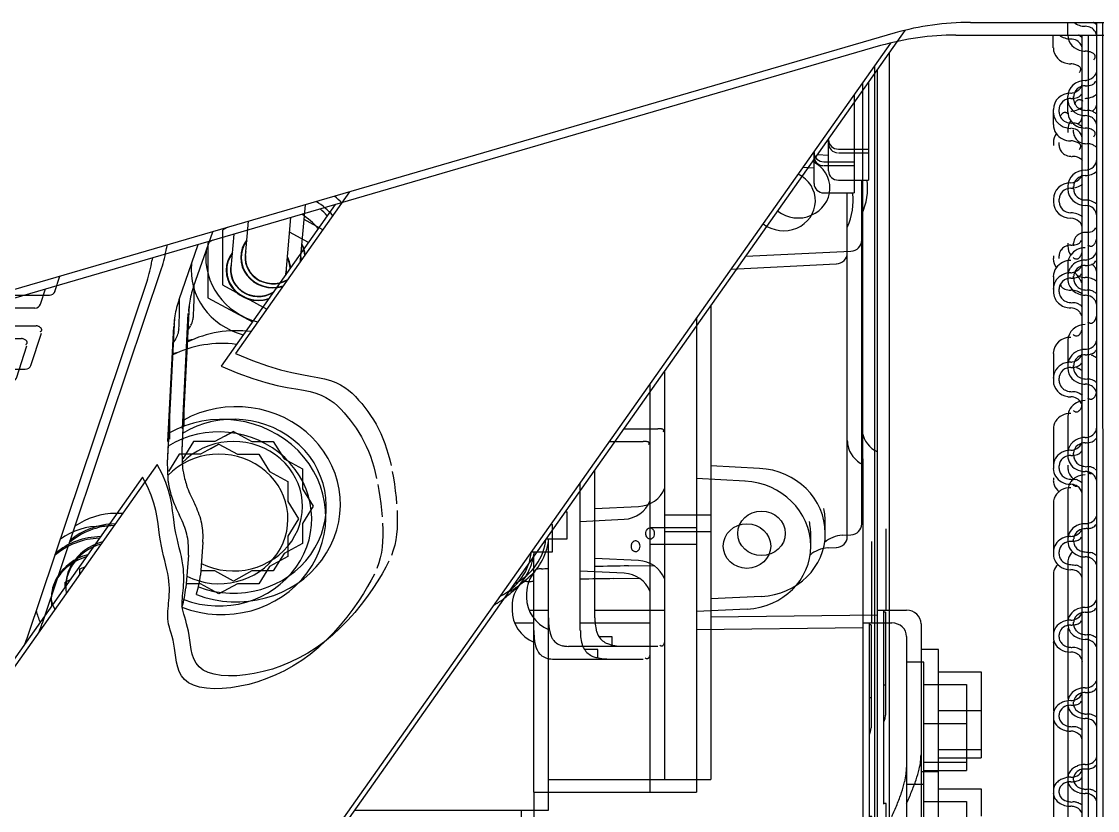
# Model space of a CAD drawing. Header units: inches. Extents: x 4821 to 127877, y 58012 to 433683.
# Drawn here: x 83114.4 to 83366.2, y 383711.1 to 383895.8 of the extents above; entities that cross this region are included whole.
import ezdxf

# ---------------------------------------------------------------- set-up
doc = ezdxf.new("R2010")
doc.units = ezdxf.units.IN
doc.header["$MEASUREMENT"] = 0
for name, color, linetype in [('A-FURN-FIXD', 10, 'Continuous'), ('A-WALL', 53, 'Continuous'), ('Cloums$0$A-COL-HAT', 8, 'Continuous'), ('EMG - ELEC - ID', 26, 'Continuous'), ('NECB-COLUM', 50, 'Continuous')]:
    doc.layers.add(name, color=color, linetype=linetype)

# ---------------------------------------------------------------- blocks, each defined once
blk = doc.blocks.new('COL BASEMT')
at = {"layer": 'Cloums$0$A-COL-HAT'}
h = blk.add_hatch(dxfattribs=at)
h.set_pattern_fill('ANSI31', color=256, scale=500)
h.set_pattern_definition([(45, (1452118.876, 42013.15), (-44.194174, 44.194174), [])])
h.paths.add_polyline_path([(1693546.85, 345625.99), (1693946.85, 345625.99), (1693950.94, 348875.93), (1693546.85, 348875.93)])
h.paths.add_polyline_path([(1688721.85, 335900.88), (1689121.55, 335900.88), (1689121.85, 337327.04), (1693949.19, 337326.96), (1693946.85, 345125.99), (1693546.85, 345125.99), (1693546.85, 337726.97), (1688721.85, 337727.04)])
h.paths.add_polyline_path([(1641271.85, 335200.88), (1640873.67, 335200.88), (1640871.85, 323973.06), (1689121.85, 323973.08), (1689121.4, 335200.88), (1688721.85, 335200.88), (1688721.85, 324373.08), (1641271.85, 324373.06)])
edge = h.paths.add_edge_path()
edge.add_line((1636446.85, 345125.99), (1636046.85, 345125.99))
edge.add_line((1636046.85, 345125.99), (1636049.02, 337698.91))
edge.add_arc((1626263.14, 338211.03), 9799.28, 305.315023, 357.004292, ccw=False)
edge.add_line((1631927.82, 330214.96), (1632171.53, 329896.4))
edge.add_arc((1626336.78, 338141.43), 10100.73, 305.285859, 355.375183)
edge.add_line((1636404.63, 337327), (1640874.01, 337327))
edge.add_line((1640874.01, 337327), (1640873.78, 335900.88))
edge.add_line((1640873.78, 335900.88), (1641271.85, 335900.88))
edge.add_line((1641271.85, 335900.88), (1641271.85, 337725.88))
edge.add_line((1641271.85, 337725.88), (1636446.85, 337725.88))
edge.add_line((1636446.85, 337725.88), (1636446.85, 345125.99))
h.paths.add_polyline_path([(1636046.85, 345625.99), (1636446.85, 345625.99), (1636446.85, 348875.93), (1636048.92, 348875.93)])
blk = doc.blocks.new('A$C0e128a0b')
at = {"layer": 'A-FURN-FIXD'}
for p, q in [((495.09, 2548.2), (495.09, 2807.53)), ((495.09, 2572.76), (650.72, 2572.76)), ((650.72, 2571.68), (495.09, 2571.68)), ((511.13, 2571.32), (511.13, 2571.32)), ((563.68, 2571.65), (563.68, 2571.65)), ((578.84, 2570.68), (578.84, 2570.68)), ((505.85, 2569.53), (505.85, 2569.53)), ((536.91, 2569.53), (536.91, 2569.53)), ((539.2, 2569.53), (539.2, 2569.53)), ((542.44, 2569.53), (542.44, 2569.53)), ((555.78, 2569.53), (555.78, 2569.53)), ((578.63, 2570.03), (578.63, 2570.03)), ((593.36, 2569.53), (593.36, 2569.53)), ((497.45, 2566.3), (495.09, 2566.3)), ((509.37, 2567.37), (508.87, 2567.37)), ((511.7, 2566.3), (508.87, 2566.3)), ((509.37, 2566.3), (509.37, 2566.3)), ((509.96, 2566.36), (509.96, 2566.36)), ((510.48, 2567.75), (510.48, 2567.75)), ((510.53, 2566.54), (510.53, 2566.54)), ((511.51, 2567.24), (511.51, 2567.24)), ((511.7, 2566.3), (511.7, 2566.3)), ((511.88, 2567.73), (511.88, 2567.73)), ((513.32, 2566.88), (513.32, 2566.88)), ((513.36, 2566.83), (513.36, 2566.83)), ((515.55, 2567.37), (515.05, 2567.37)), ((515.05, 2566.3), (515.55, 2566.3)), ((526.04, 2567.37), (525.54, 2567.37)), ((525.54, 2566.3), (526.04, 2566.3)), ((536.58, 2567.37), (536.08, 2567.37)), ((536.08, 2566.3), (536.58, 2566.3)), ((536.58, 2566.3), (536.58, 2566.3)), ((538.27, 2566.83), (538.27, 2566.83)), ((539.92, 2566.3), (542.72, 2566.3)), ((540.54, 2566.84), (540.54, 2566.84)), ((541.06, 2566.54), (541.06, 2566.54)), ((541.62, 2566.36), (541.62, 2566.36)), ((542.72, 2567.37), (542.21, 2567.37)), ((542.72, 2566.3), (542.72, 2566.3)), ((554.18, 2566.3), (559.26, 2566.3)), ((557.62, 2566.54), (557.62, 2566.54)), ((558.18, 2566.36), (558.18, 2566.36)), ((559.26, 2567.37), (558.76, 2567.37)), ((568.22, 2566.3), (575.55, 2566.3)), ((573.94, 2566.54), (573.94, 2566.54)), ((574.49, 2566.36), (574.49, 2566.36)), ((575.55, 2567.37), (575.06, 2567.37)), ((577.25, 2566.3), (577.73, 2566.3)), ((581.94, 2566.3), (591.46, 2566.3)), ((589.9, 2566.55), (589.9, 2566.55)), ((591.46, 2567.37), (590.99, 2567.37)), ((595.24, 2566.3), (606.87, 2566.3)), ((606.87, 2567.37), (606.42, 2567.37)), ((608, 2566.3), (620.56, 2566.3)), ((619.28, 2567.37), (619.28, 2567.37)), ((621.67, 2567.37), (621.23, 2567.37)), ((621.23, 2566.3), (651.14, 2566.3)), ((635.74, 2567.37), (635.33, 2567.37)), ((615.63, 2542.27), (615.63, 2550.21)), ((615.63, 2550.21), (631.58, 2550.21)), ((622.84, 2542.27), (622.84, 2550.21)), ((630.05, 2542.27), (630.05, 2550.21)), ((631.58, 2542.27), (631.58, 2550.21)), ((637.34, 2550.21), (642.46, 2550.21)), ((637.34, 2542.27), (637.34, 2550.21)), ((611.48, 2542.27), (611.48, 2539.04)), ((655.91, 2542.27), (611.48, 2542.27)), ((634.2, 2542.27), (634.2, 2539.04)), ((606.73, 2539.04), (672.23, 2539.04)), ((604.21, 2530.97), (604.21, 2536.35)), ((717.66, 2380.02), (496.59, 2536.13)), ((497.04, 2534.25), (726.49, 1746.78)), ((690.6, 2533.19), (500.76, 2533.19)), ((604.21, 2532.58), (589.07, 2532.58)), ((604.54, 2532.47), (623.68, 2532.47)), ((604.54, 2532.47), (604.54, 2532.15)), ((618.03, 2532.15), (618.03, 2532.47)), ((624.33, 2532.39), (623.68, 2532.47)), ((624.93, 2532.15), (624.33, 2532.39)), ((640.11, 2532.58), (640.1, 2532.15)), ((670.92, 2532.58), (640.11, 2532.58)), ((692.08, 2530.97), (503.9, 2530.97)), ((574.82, 2530.97), (574.82, 2530.97)), ((640.19, 2532.15), (604.21, 2532.15)), ((605.1, 2530.97), (605.48, 2500.04)), ((506.25, 2529.31), (524.37, 2529.31)), ((518.61, 2523.71), (518.61, 2529.31)), ((519.32, 2523.71), (519.32, 2529.31)), ((524.37, 2523.71), (524.37, 2529.31)), ((588.19, 2528.06), (525.35, 2528.06)), ((570.55, 2528.07), (570.55, 2528.07)), ((571.2, 2528.14), (571.2, 2528.14)), ((538.51, 2506.53), (537.55, 2526.02)), ((590.28, 2524.49), (590.21, 2526.02)), ((590.28, 2524.45), (590.28, 2524.45)), ((522.65, 2521.88), (516.77, 2521.88)), ((519.77, 2521.88), (519.67, 2519.84)), ((585.35, 2521.01), (585.35, 2521.01)), ((589.94, 2521.28), (587.98, 2521.28)), ((589.94, 2521.28), (589.94, 2521.28)), ((591.61, 2521.14), (591.61, 2521.14)), ((577.88, 2509.07), (577.42, 2500.04)), ((601.63, 2509.45), (602.09, 2500.04)), ((601.63, 2509.45), (601.63, 2509.45)), ((547.7, 2500.04), (635.64, 2500.04)), ((586.5, 2491.43), (586.5, 2500.04)), ((589.6, 2491.43), (589.6, 2500.04)), ((635.64, 2469.89), (635.64, 2500.04)), ((559.9, 2491.43), (635.64, 2491.43)), ((604.21, 2478.5), (604.21, 2491.43)), ((570.53, 2483.92), (570.53, 2490.18)), ((595.97, 2484.75), (595.91, 2489.47)), ((610.9, 2473.63), (610.9, 2490.18)), ((585.35, 2478.5), (584.95, 2486.63)), ((594.98, 2486.63), (594.58, 2478.5)), ((610.64, 2481.73), (609.15, 2481.73)), ((609.15, 2481.73), (609.15, 2479.29)), ((605.61, 2478.5), (578.2, 2478.5)), ((596.1, 2478.5), (596.1, 2478.5)), ((585.93, 2473.04), (585.93, 2473.34)), ((590.98, 2473.34), (585.93, 2473.34)), ((590.98, 2469.48), (590.98, 2473.34)), ((591.31, 2469.92), (590.98, 2469.92)), ((635.64, 2469.89), (591.44, 2469.89)), ((604.21, 2466.31), (604.21, 2469.89)), ((641.31, 2469.92), (635.64, 2469.92)), ((641.31, 2433.94), (641.31, 2469.92)), ((596.56, 2467.69), (596.56, 2467.69)), ((601.06, 2465.83), (601.83, 2465.83)), ((736.13, 2464.86), (641.31, 2464.86)), ((576.28, 2440.43), (577.36, 2440.68)), ((578.48, 2440.91), (579.63, 2441.11)), ((579.63, 2441.11), (580.82, 2441.3)), ((580.82, 2441.3), (582.03, 2441.46)), ((582.03, 2441.46), (583.25, 2441.6)), ((583.25, 2441.6), (584.48, 2441.71)), ((585.68, 2441.78), (586.87, 2441.82)), ((586.87, 2441.82), (588.01, 2441.83)), ((588.01, 2441.83), (589.1, 2441.79)), ((589.1, 2441.79), (590.13, 2441.71)), ((590.13, 2441.71), (591.12, 2441.57)), ((591.12, 2441.57), (592.1, 2441.37)), ((592.1, 2441.37), (593.07, 2441.09)), ((593.07, 2441.09), (594.07, 2440.73)), ((570.51, 2438.35), (571.39, 2438.77)), ((571.39, 2438.77), (572.3, 2439.16)), ((572.3, 2439.16), (573.24, 2439.53)), ((573.24, 2439.53), (574.22, 2439.86)), ((574.22, 2439.86), (575.23, 2440.16)), ((575.23, 2440.16), (576.28, 2440.43)), ((595.12, 2440.28), (596.23, 2439.71)), ((596.23, 2439.71), (597.44, 2439.03)), ((597.44, 2439.03), (598.76, 2438.23)), ((567.29, 2436.36), (568.05, 2436.89)), ((568.05, 2436.89), (568.84, 2437.4)), ((568.84, 2437.4), (569.66, 2437.89)), ((569.66, 2437.89), (570.51, 2438.35)), ((598.76, 2438.23), (600.16, 2437.31)), ((600.16, 2437.31), (601.62, 2436.28)), ((564.54, 2434.07), (565.19, 2434.66)), ((565.19, 2434.66), (565.86, 2435.24)), ((565.86, 2435.24), (566.56, 2435.81)), ((566.56, 2435.81), (567.29, 2436.36)), ((601.62, 2436.28), (603.11, 2435.15)), ((603.11, 2435.15), (604.6, 2433.93)), ((526.55, 2432.98), (556.52, 2411.82)), ((562.83, 2432.07), (563.36, 2432.79)), ((563.36, 2432.79), (563.93, 2433.45)), ((563.93, 2433.45), (564.54, 2434.07)), ((604.6, 2433.93), (606.07, 2432.63)), ((606.07, 2432.63), (607.48, 2431.26)), ((561.92, 2430.41), (562.35, 2431.29)), ((562.35, 2431.29), (562.83, 2432.07)), ((607.48, 2431.26), (608.81, 2429.82)), ((561.24, 2428.34), (561.54, 2429.43)), ((561.54, 2429.43), (561.92, 2430.41)), ((608.81, 2429.82), (610.04, 2428.33)), ((533.57, 2428.02), (531.69, 2424.55)), ((560.75, 2425.7), (560.99, 2427.1)), ((560.99, 2427.1), (561.24, 2428.34)), ((610.04, 2428.33), (611.16, 2426.79)), ((611.16, 2426.79), (612.16, 2425.22)), ((539.14, 2423.88), (528.93, 2424.8)), ((560.47, 2424.09), (560.75, 2425.7)), ((581.68, 2424.24), (584.9, 2426.22)), ((581.68, 2424.24), (584.9, 2426.22)), ((584.9, 2426.22), (588.12, 2424.24)), ((584.9, 2426.22), (588.12, 2424.24)), ((612.16, 2425.22), (613.06, 2423.61)), ((560.1, 2422.25), (560.47, 2424.09)), ((576.1, 2420.81), (577.96, 2424.24)), ((576.1, 2420.81), (577.96, 2424.24)), ((577.96, 2424.24), (581.68, 2424.24)), ((577.96, 2424.24), (581.68, 2424.24)), ((588.12, 2424.24), (591.84, 2424.24)), ((588.12, 2424.24), (591.84, 2424.24)), ((591.84, 2424.24), (593.7, 2420.81)), ((591.84, 2424.24), (593.7, 2420.81)), ((613.06, 2423.61), (613.86, 2421.97)), ((559.57, 2420.14), (560.1, 2422.25)), ((572.88, 2418.82), (576.1, 2420.81)), ((572.88, 2418.82), (576.1, 2420.81)), ((593.7, 2420.81), (596.92, 2418.82)), ((593.7, 2420.81), (596.92, 2418.82)), ((613.86, 2421.97), (614.54, 2420.31)), ((558.83, 2417.72), (559.57, 2420.14)), ((572.88, 2414.86), (572.88, 2418.82)), ((572.88, 2414.86), (572.88, 2418.82)), ((596.92, 2418.82), (596.92, 2414.86)), ((596.92, 2418.82), (596.92, 2414.86)), ((614.54, 2420.31), (615.12, 2418.64)), ((615.12, 2418.64), (615.6, 2416.96)), ((543.83, 2409.37), (548.3, 2417.63)), ((557.84, 2414.96), (558.83, 2417.72)), ((615.6, 2416.96), (615.96, 2415.29)), ((556.52, 2411.82), (557.84, 2414.96)), ((571.02, 2411.42), (572.88, 2414.86)), ((571.02, 2411.42), (572.88, 2414.86)), ((596.92, 2414.86), (598.78, 2411.42)), ((596.92, 2414.86), (598.78, 2411.42)), ((615.96, 2415.29), (616.22, 2413.64)), ((538.34, 2413.67), (532.01, 2414.24)), ((616.22, 2413.64), (616.37, 2412.05)), ((571.89, 2409.83), (571.02, 2411.42)), ((571.02, 2411.42), (572.88, 2407.99)), ((571.02, 2411.42), (572.88, 2407.99)), ((571.89, 2409.83), (571.02, 2411.42)), ((598.78, 2411.42), (596.92, 2407.99)), ((598.78, 2411.42), (596.92, 2407.99)), ((616.4, 2410.53), (616.31, 2409.12)), ((616.37, 2412.05), (616.4, 2410.53)), ((533.16, 2410.28), (533.65, 2409.37)), ((533.65, 2409.37), (543.83, 2409.37)), ((616.31, 2409.12), (616.1, 2407.84)), ((544.15, 2404.02), (533.95, 2407.58)), ((572.88, 2407.99), (572.88, 2404.02)), ((572.88, 2407.99), (572.88, 2404.02)), ((596.92, 2407.99), (596.92, 2405.36)), ((596.92, 2407.99), (596.92, 2405.36)), ((615.77, 2406.71), (615.3, 2405.77)), ((616.1, 2407.84), (615.77, 2406.71)), ((591.6, 2405.75), (597.69, 2405.31)), ((591.6, 2405.75), (597.69, 2405.31)), ((614.71, 2405.04), (614.01, 2404.48)), ((615.3, 2405.77), (614.71, 2405.04)), ((543.9, 2404.11), (543.9, 2404.11)), ((544.15, 2404.02), (544.15, 2404.02)), ((545.66, 2403.56), (545.66, 2403.56)), ((547.55, 2403.2), (570.38, 2402.03)), ((547.56, 2403.2), (574.47, 2401.82)), ((570.51, 2401.94), (549.15, 2403.03)), ((572.88, 2404.02), (576.1, 2402.04)), ((572.88, 2404.02), (576.1, 2402.04)), ((606.1, 2402.56), (605.52, 2402.38)), ((606.73, 2402.73), (606.1, 2402.56)), ((607.4, 2402.91), (606.73, 2402.73)), ((608.12, 2403.07), (607.4, 2402.91)), ((608.9, 2403.2), (608.12, 2403.07)), ((609.74, 2403.32), (608.9, 2403.2)), ((610.61, 2403.43), (609.74, 2403.32)), ((611.5, 2403.57), (610.61, 2403.43)), ((612.38, 2403.77), (611.5, 2403.57)), ((613.22, 2404.07), (612.38, 2403.77)), ((614.01, 2404.48), (613.22, 2404.07)), ((566.25, 2402.24), (570.08, 2402.24)), ((568.96, 2402.1), (574.47, 2401.82)), ((588.95, 2400.56), (587.93, 2400.4)), ((589.92, 2400.74), (588.95, 2400.56)), ((590.86, 2400.95), (589.92, 2400.74)), ((591.76, 2401.16), (590.86, 2400.95)), ((592.63, 2401.37), (591.76, 2401.16)), ((593.46, 2401.57), (592.63, 2401.37)), ((594.26, 2401.76), (593.46, 2401.57)), ((595.03, 2401.91), (594.26, 2401.76)), ((595.75, 2402.04), (595.03, 2401.91)), ((596.45, 2402.12), (595.75, 2402.04)), ((597.12, 2402.18), (596.45, 2402.12)), ((597.75, 2402.22), (597.12, 2402.18)), ((598.36, 2402.22), (597.75, 2402.22)), ((598.95, 2402.21), (598.36, 2402.22)), ((599.5, 2402.18), (598.95, 2402.21)), ((600.04, 2402.14), (599.5, 2402.18)), ((600.55, 2402.09), (600.04, 2402.14)), ((601.05, 2402.04), (600.55, 2402.09)), ((601.53, 2401.98), (601.05, 2402.04)), ((602.01, 2401.94), (601.53, 2401.98)), ((602.48, 2401.91), (602.01, 2401.94)), ((602.96, 2401.91), (602.48, 2401.91)), ((603.44, 2401.93), (602.96, 2401.91)), ((603.93, 2401.99), (603.44, 2401.93)), ((604.44, 2402.09), (603.93, 2401.99)), ((604.96, 2402.23), (604.44, 2402.09)), ((605.52, 2402.38), (604.96, 2402.23)), ((536.43, 2399.07), (536.98, 2398.99)), ((580.51, 2398.86), (578.9, 2398.17)), ((581.98, 2399.36), (580.51, 2398.86)), ((583.34, 2399.72), (581.98, 2399.36)), ((584.6, 2399.96), (583.34, 2399.72)), ((585.78, 2400.13), (584.6, 2399.96)), ((586.88, 2400.27), (585.78, 2400.13)), ((587.93, 2400.4), (586.88, 2400.27)), ((606.63, 2375.95), (540.77, 2398.08)), ((540.77, 2398.08), (540.77, 2398.08)), ((578.9, 2398.17), (577.15, 2397.25)), ((577.15, 2397.25), (682.27, 2323.01)), ((597.5, 2382.88), (596.6, 2382.88)), ((597.69, 2382.88), (597.69, 2382.88)), ((588.62, 2382), (588.62, 2382)), ((545.02, 2378.3), (542.21, 2379.22)), ((599.69, 2380.31), (599.69, 2380.31)), ((545.74, 2367.13), (545.74, 2377.27)), ((551.4, 2347.69), (551.4, 2374.78)), ((552.46, 2375.67), (552.46, 2375.67)), ((558.75, 2373.82), (552.75, 2375.78)), ((608.22, 2375.34), (608.21, 2375.27)), ((559.46, 2320.02), (559.46, 2372.79))]:
    blk.add_line(p, q, dxfattribs=at)
for centre, major_axis, start_param, end_param in [((496.93, 2569.89), (0, -2.24), 4.177062, 4.208446), ((497.92, 2569.29), (0, -3.45), 4.075811, 4.182904), ((499.07, 2568.38), (0, -4.98), 3.987353, 4.074923), ((497.83, 2569.54), (0, 2.15), 1.024818, 1.57527), ((497.84, 2569.48), (0, -2.2), 3.638776, 4.146209), ((497.86, 2569.5), (0, -2.19), 3.28916, 3.650596), ((497.8, 2569.83), (0, 1.85), 0.002057, 0.14056), ((503.3, 2569.44), (0, -3.07), 4.31752, 4.542528), ((502.52, 2569.79), (0, 2.16), 1.009035, 1.174361), ((501.95, 2570.16), (0, -1.45), 3.984661, 4.14755), ((501.62, 2570.48), (0, 0.98), 0.619792, 0.842278), ((501.46, 2570.71), (0, 0.695), 0.380679, 0.61568), ((501.42, 2570.82), (0, 0.574), -0.114104, 0.379914), ((501.4, 2570.62), (0, 0.777), -0.27816, -0.110446), ((501.31, 2570.28), (0, 1.13), -0.481209, -0.278556), ((501.16, 2569.96), (0, 1.48), -0.661311, -0.475528), ((503.85, 2569.57), (0, 2.11), -0.585838, 0.003604), ((503.71, 2569.45), (0, -2.29), 1.739373, 2.529457), ((505.48, 2570.31), (0, 1.34), -0.813588, -0.441368), ((505.36, 2570.21), (0, -1.5), 1.963296, 2.3174), ((504.65, 2569.89), (0, 2.33), -1.411509, -1.176257), ((506.31, 2569.68), (0, -3.01), 2.201097, 2.297304), ((506.01, 2569.47), (0, 3.39), -1.316664, -0.945402), ((506.23, 2569.51), (0, 3.16), -1.567069, -1.312167), ((510.01, 2569.5), (0, 2.18), -0.475484, -0.002765), ((510.11, 2569.72), (0, 1.94), -0.601316, -0.479758), ((509.97, 2569.54), (0, 2.17), -0.956504, -0.609353), ((512.86, 2570.11), (0, 1.52), 1.259511, 1.540401), ((513.49, 2569.89), (0, 2.23), 1.029614, 1.258665), ((514.48, 2569.27), (0, -3.45), 4.069836, 4.177167), ((515.64, 2568.34), (0, 5), 0.839989, 0.927349), ((514.4, 2569.53), (0, 2.14), 1.016722, 1.574276), ((514.41, 2569.48), (0, 2.19), 0.535008, 0.998644), ((514.47, 2569.43), (0, 2.26), 0.170031, 0.546532), ((514.41, 2569.76), (0, -1.92), 3.144522, 3.305572), ((517.57, 2569.43), (0, 3.05), 1.169715, 1.430387), ((516.8, 2569.78), (0, -2.16), 4.143013, 4.309418), ((516.24, 2570.15), (0, 1.45), 0.834948, 0.998356), ((515.92, 2570.47), (0, 0.985), 0.61157, 0.83415), ((515.76, 2570.7), (0, -0.701), 3.514582, 3.749075), ((515.72, 2570.81), (0, 0.581), -0.119589, 0.372106), ((515.7, 2570.61), (0, 0.787), -0.282108, -0.115566), ((515.61, 2570.27), (0, 1.14), -0.48476, -0.282504), ((515.46, 2569.96), (0, 1.48), -0.665694, -0.479191), ((519.04, 2570.11), (0, 1.51), 1.258875, 1.540182), ((519.67, 2569.89), (0, -2.22), 4.17035, 4.399621), ((520.67, 2569.27), (0, -3.45), 4.068963, 4.176327), ((521.83, 2568.34), (0, 5.01), 0.839147, 0.926475), ((520.49, 2569.53), (0, -2.15), 1.570796, 3.141593), ((520.49, 2569.53), (0, 3.23), -1.570796, -0.841069), ((531.09, 2569.53), (0, 3.23), 0.841069, 1.570796), ((531.09, 2569.53), (0, 2.15), 0, 1.570796), ((532.69, 2570.31), (0, 1.34), -0.812574, -0.440091), ((532.57, 2570.21), (0, -1.5), 1.963976, 2.318407), ((531.86, 2569.89), (0, 2.33), -1.411091, -1.175573), ((534.88, 2569.32), (0, -2.36), 2.995182, 3.136859), ((534.8, 2568.67), (0, 3.02), -0.405522, -0.142494), ((535.12, 2569.47), (0, -2.15), 2.567181, 2.734291), ((535.48, 2570.06), (0, -1.45), 2.400387, 2.564125), ((535.77, 2570.4), (0, -0.985), 2.176961, 2.399583), ((535.99, 2570.56), (0, 0.703), -1.202843, -0.968703), ((535.58, 2570.73), (0, 1.14), 4.225297, 4.427313), ((536.09, 2570.61), (0, -0.583), 1.447652, 1.937789), ((535.9, 2570.63), (0, 0.791), 4.427708, 4.593499), ((537.19, 2569.57), (0, 2.11), -0.585748, 0.003616), ((537.05, 2569.45), (0, -2.29), 1.739428, 2.529552), ((538.83, 2570.31), (0, -1.34), 2.328076, 2.700314), ((538.71, 2570.21), (0, -1.5), 1.963344, 2.317471), ((541.61, 2569.49), (0, -2.17), 3.776527, 4.104696), ((537.99, 2569.89), (0, 2.33), -1.41148, -1.176209), ((541.71, 2569.36), (0, -2.33), 3.724903, 3.781168), ((541.71, 2569.36), (0, 2.33), 0.244577, 0.583738), ((541.63, 2569.7), (0, 1.98), 0.02575, 0.243798), ((541.62, 2569.89), (0, 1.79), 0.000135, 0.021818), ((545.62, 2569.47), (0, -3.4), 4.261594, 4.588386), ((545.44, 2569.58), (0, -3.18), 3.989282, 4.265955), ((546.2, 2570.11), (0, -1.52), 4.401057, 4.681978), ((546.83, 2569.89), (0, -2.23), 4.171144, 4.400211), ((547.83, 2569.27), (0, -3.45), 4.069771, 4.177105), ((548.99, 2568.34), (0, 5), 0.839926, 0.927284), ((547.74, 2569.53), (0, -2.14), 4.112352, 4.715194), ((547.68, 2569.55), (0, -2.08), 3.83169, 4.100681), ((547.84, 2569.36), (0, 2.33), 0.582982, 0.695052), ((547.84, 2569.37), (0, 2.32), 0.245137, 0.584536), ((547.76, 2569.71), (0, 1.97), 0.025831, 0.244326), ((547.74, 2569.89), (0, 1.79), 0.000136, 0.021873), ((549.2, 2569.39), (0, 2.29), -0.14945, -0.004849), ((549.12, 2568.73), (0, 2.96), -0.412209, -0.145635), ((549.43, 2569.5), (0, -2.12), 2.559611, 2.727771), ((549.78, 2570.07), (0, -1.44), 2.392352, 2.55657), ((550.07, 2570.41), (0, -0.978), 2.168884, 2.391541), ((549.88, 2570.73), (0, 1.13), 4.221815, 4.423507), ((550.28, 2570.57), (0, 0.701), -1.210337, -0.976753), ((550.38, 2570.61), (0, 0.583), 4.584007, 5.071775), ((550.19, 2570.63), (0, -0.792), 1.282308, 1.447001), ((553.8, 2569.61), (0, -2.07), 2.521399, 3.144367), ((553.63, 2569.46), (0, 2.3), -1.429446, -0.645295), ((555.41, 2570.33), (0, -1.33), 2.25197, 2.695229), ((555.21, 2570.18), (0, -1.59), 1.936463, 2.241038), ((554.62, 2569.92), (0, 2.26), -1.317092, -1.196889), ((553.98, 2569.75), (0, -2.97), 1.695484, 1.822513), ((559.9, 2569.46), (0, 3.46), 1.157973, 1.21077), ((559.69, 2569.57), (0, 3.21), 0.854221, 1.162214), ((562.73, 2570.11), (0, 1.53), 1.263749, 1.541847), ((563.36, 2569.89), (0, -2.24), 4.176936, 4.404501), ((564.35, 2569.29), (0, -3.45), 4.075681, 4.18278), ((565.5, 2568.38), (0, -4.98), 3.987227, 4.074793), ((564.26, 2569.54), (0, -2.15), 4.166236, 4.716842), ((564.28, 2569.48), (0, 2.2), 0.497012, 1.004449), ((564.29, 2569.5), (0, -2.19), 3.28909, 3.650427), ((563.31, 2568.91), (0, 2.77), -0.411146, -0.145126), ((564.23, 2569.83), (0, -1.85), 3.143648, 3.282094), ((563.74, 2570), (0, 1.58), -0.784989, -0.419411), ((564.02, 2570.31), (0, 1.16), -0.972741, -0.789328), ((564.27, 2570.49), (0, -0.832), 1.960148, 2.168201), ((564.06, 2570.71), (0, 1.06), 4.193797, 4.387417), ((564.45, 2570.57), (0, -0.621), 1.692797, 1.960419), ((564.35, 2570.61), (0, -0.731), 1.246085, 1.439769), ((564.51, 2570.58), (0, 0.555), 4.580047, 4.827898), ((570.19, 2569.68), (0, 2), -0.900762, 0.003658), ((569.95, 2569.46), (0, 2.34), -1.411007, -0.894388), ((571.73, 2570.31), (0, 1.36), -0.857137, -0.463306), ((571.59, 2570.21), (0, 1.54), -1.1892, -0.866518), ((570.87, 2569.9), (0, 2.36), -1.418533, -1.187842), ((578.99, 2570.11), (0, 1.54), 1.270332, 1.568731), ((579.63, 2569.9), (0, 2.26), 1.045017, 1.270025), ((580.61, 2569.31), (0, 3.45), 0.943999, 1.050668), ((581.75, 2568.43), (0, 4.95), 0.855248, 0.943121), ((580.53, 2569.54), (0, -2.2), 4.229753, 4.717019), ((580.43, 2569.56), (0, -2.09), 3.789082, 4.21599), ((577.83, 2570.73), (0, 1.09), 4.186531, 4.349235), ((578.05, 2570.64), (0, -0.844), 1.207638, 1.369598), ((578.21, 2570.61), (0, -0.676), 1.36851, 1.567996), ((578.23, 2570.6), (0, 0.65), 4.712106, 4.831801), ((580.53, 2569.45), (0, -2.24), 3.399274, 3.799289), ((580.43, 2569.83), (0, -1.85), 3.147172, 3.395205), ((586.3, 2569.93), (0, 1.75), -0.376708, -0.007107), ((586.22, 2569.69), (0, 2), -1.129475, -0.369234), ((585.92, 2569.53), (0, 2.36), -1.570474, -1.12555), ((587.64, 2570.32), (0, -1.4), 2.027268, 2.630678), ((587.14, 2570.05), (0, 1.99), -1.325075, -1.111047), ((586.38, 2569.83), (0, 2.83), -1.423377, -1.320817), ((577.97, 2572.31), (0, -16.65), 1.40308, 1.46348), ((595.55, 2569.94), (0, 2.28), 1.074115, 1.310606), ((596.55, 2569.39), (0, 3.47), 0.976056, 1.08103), ((597.63, 2568.6), (0, -4.87), 4.028298, 4.116801), ((596.52, 2569.54), (0, 2.36), 1.220824, 1.575964), ((596.23, 2569.63), (0, -2.04), 3.832481, 4.354958), ((596.29, 2569.59), (0, -2.11), 3.480362, 3.844743), ((596.15, 2570.01), (0, -1.67), 3.181045, 3.478921), ((596.14, 2570.2), (0, 1.48), 0.000248, 0.033252), ((601.83, 2569.93), (0, -1.75), 2.764885, 3.134485), ((601.76, 2569.69), (0, 2), -1.129475, -0.369234), ((601.46, 2569.53), (0, -2.36), 1.571119, 2.016043), ((603.17, 2570.32), (0, 1.4), -1.114325, -0.510915), ((602.68, 2570.05), (0, 1.99), -1.325075, -1.111047), ((601.92, 2569.83), (0, -2.83), 1.718216, 1.820776), ((610.14, 2570.13), (0, -1.49), 4.443444, 5.037144), ((610.86, 2569.94), (0, -2.28), 4.215708, 4.452199), ((611.86, 2569.39), (0, 3.47), 0.976056, 1.08103), ((612.94, 2568.6), (0, 4.87), 0.886705, 0.975209), ((611.83, 2569.54), (0, 2.36), 1.220824, 1.575964), ((611.55, 2569.63), (0, 2.04), 0.690889, 1.213365), ((611.61, 2569.59), (0, -2.11), 3.480362, 3.844743), ((611.47, 2570.02), (0, 1.67), 0.039453, 0.337328), ((611.45, 2570.2), (0, 1.48), 0.000248, 0.033252), ((616.85, 2570.11), (0, -1.57), 2.794708, 3.135237), ((616.73, 2569.74), (0, -1.96), 2.031518, 2.79448), ((616.33, 2569.54), (0, 2.43), 4.708225, 5.172659), ((618.05, 2570.33), (0, -1.42), 2.031519, 2.599051), ((617.57, 2570.07), (0, -2), 1.802365, 2.032494), ((616.74, 2569.84), (0, 2.91), -1.43245, -1.333272), ((624.89, 2570.13), (0, -1.52), 4.498801, 5.053754), ((625.52, 2569.99), (0, 2.2), 1.120088, 1.36237), ((626.44, 2569.54), (0, -3.29), 4.158291, 4.268248), ((627.59, 2568.77), (0, -4.73), 4.050028, 4.155868), ((626.27, 2569.63), (0, 2.09), 0.417887, 1.254332), ((626.09, 2570.05), (0, 1.63), 0.144878, 0.413862), ((626.05, 2570.28), (0, -1.4), 3.14375, 3.280501), ((631.18, 2570.3), (0, -1.38), 2.826612, 3.136402), ((631.01, 2569.82), (0, 1.89), -1.07512, -0.327586), ((630.63, 2569.6), (0, -2.36), 1.721329, 2.067486), ((632.21, 2570.34), (0, 1.46), -1.13289, -0.581784), ((631.7, 2570.08), (0, 2.06), -1.353384, -1.131359), ((630.83, 2569.86), (0, 3.02), -1.44276, -1.347636), ((638.92, 2570.12), (0, -1.59), 4.533749, 5.041044), ((639.53, 2570.02), (0, -2.24), 4.2844, 4.536741), ((640.48, 2569.58), (0, -3.34), 4.184619, 4.29211), ((641.59, 2568.88), (0, -4.72), 4.076895, 4.182307), ((640.19, 2569.68), (0, 2.08), 0.53163, 1.305525), ((639.97, 2570.07), (0, -1.62), 3.403288, 3.670493), ((639.88, 2570.38), (0, -1.3), 3.146886, 3.398908), ((492.78, 2569.51), (0, -3.23), 0.868886, 1.574992), ((497.43, 2569.49), (0, -3.19), 0.005875, 1.410203), ((497.35, 2569.53), (0, 3.28), 4.5443, 4.711641), ((502.83, 2569.51), (0, 2.56), 1.393824, 1.563828), ((504.03, 2569.52), (0, 1.95), -1.567937, -1.408937), ((508.88, 2569.52), (0, -3.22), 4.71058, 6.28112), ((503.37, 2569.64), (0, 3.71), -1.503492, -1.403718), ((501.89, 2569.54), (0, 5.3), 4.710747, 4.779294), ((508.69, 2569.53), (0, -1.95), -1.567937, -1.408937), ((509, 2569.6), (0, 2.29), 1.739373, 2.529457), ((510.11, 2568.45), (0, -0.695), 4.52347, 4.710619), ((510.04, 2568.45), (0, -0.619), -1.570527, -1.522696), ((510.09, 2568.46), (0, 0.677), 1.623077, 2.049307), ((510.26, 2568.42), (0, 0.861), 1.230028, 1.382746), ((510.47, 2568.34), (0, -1.1), 4.229335, 4.371625), ((510.8, 2568.15), (0, -1.5), 4.064491, 4.228126), ((511.03, 2567.97), (0, -1.8), 4.044861, 4.069032), ((509.44, 2569.5), (0, -2.08), 0.690159, 0.959151), ((509.38, 2569.52), (0, -2.14), 0.970827, 1.573615), ((512.7, 2570.12), (0, 1.35), 1.547983, 1.972648), ((509.35, 2569.53), (0, 3.25), 4.125861, 4.711924), ((511.69, 2569.52), (0, 3.23), 3.725906, 4.712964), ((516.96, 2569.52), (0, 2.4), 1.426405, 1.56614), ((515.54, 2569.58), (0, -2.19), 0.533852, 0.997529), ((515.56, 2569.52), (0, 2.14), 4.157128, 4.715721), ((518.88, 2570.12), (0, -1.34), 4.689407, 5.114612), ((525.54, 2569.53), (0, -3.23), 4.712389, 6.283185), ((525.54, 2569.53), (0, -2.15), 4.712389, 6.283185), ((526.04, 2569.53), (0, 3.23), 3.141593, 4.712389), ((526.04, 2569.53), (0, -2.15), 0, 1.570796), ((530.58, 2569.64), (0, 3.71), -1.503256, -1.403294), ((529.11, 2569.54), (0, 5.28), 4.710753, 4.779535), ((535.89, 2569.53), (0, -1.95), -1.567921, -1.408452), ((536.21, 2569.6), (0, -2.29), -1.401436, -0.610775), ((535.3, 2570.88), (0, -1.48), 0.902195, 1.0892), ((539.94, 2569.53), (0, 3.23), 1.570317, 2.558579), ((537.37, 2569.52), (0, 1.95), -1.567936, -1.408903), ((542.23, 2569.53), (0, 3.23), 1.57033, 2.54995), ((536.72, 2569.64), (0, -3.71), 1.638117, 1.737905), ((535.24, 2569.54), (0, -5.3), 1.569155, 1.637718), ((542.03, 2569.53), (0, -1.95), -1.567936, -1.408903), ((542.35, 2569.6), (0, 2.29), 1.739428, 2.529552), ((540.32, 2569.27), (0, -2.2), 1.085099, 1.176339), ((539.73, 2569.54), (0, -2.89), 1.174444, 1.566988), ((545.29, 2569.52), (0, 3.04), 1.44997, 1.569224), ((542.71, 2569.52), (0, 3.22), 3.143352, 4.71438), ((542.7, 2569.58), (0, -2.19), 0.534922, 0.998562), ((542.72, 2569.52), (0, -2.14), 1.016634, 1.574265), ((546.04, 2570.12), (0, -1.35), 4.689563, 5.114268), ((549.61, 2570.88), (0, -1.46), 0.897813, 1.08561), ((554.2, 2569.5), (0, 3.21), 1.563697, 3.108935), ((553.95, 2569.52), (0, -1.95), 1.572676, 1.704232), ((558.81, 2569.52), (0, 3.23), 1.567226, 2.738478), ((552.88, 2569.6), (0, 4.16), -1.516846, -1.445861), ((551.72, 2569.53), (0, 5.4), 4.710947, 4.76563), ((558.6, 2569.53), (0, 1.95), 1.572676, 1.704232), ((558.92, 2569.59), (0, 2.3), 1.712146, 2.496298), ((559.24, 2569.49), (0, 3.19), 3.147369, 4.551625), ((559.21, 2569.58), (0, 2.2), 3.638605, 4.146042), ((559.23, 2569.52), (0, -2.15), 1.024643, 1.575249), ((562.57, 2570.12), (0, -1.36), 4.690688, 5.111733), ((559.17, 2569.53), (0, -3.28), 1.402644, 1.570047), ((563.65, 2570.95), (0, 1.55), 4.027528, 4.196942), ((568.35, 2569.51), (0, 3.25), 1.564981, 2.594647), ((570.24, 2569.52), (0, -2.02), 1.573377, 1.724433), ((575.18, 2569.5), (0, 3.24), 1.563694, 2.650964), ((569.53, 2569.65), (0, 3.82), -1.507452, -1.410843), ((567.86, 2569.54), (0, -5.6), 1.569058, 1.633661), ((575.01, 2569.53), (0, -2.02), -1.568216, -1.417159), ((575.3, 2569.59), (0, -2.34), -1.411007, -0.894388), ((575.54, 2569.49), (0, 2.09), 3.789082, 4.21599), ((575.44, 2569.52), (0, -2.2), 1.08816, 1.575426), ((578.83, 2570.12), (0, -1.37), -1.565037, -1.175577), ((575.36, 2569.52), (0, 3.32), 4.172931, 4.713024), ((577.33, 2571.08), (0, -1.74), 0.879516, 0.920958), ((577.61, 2570.86), (0, 1.37), 4.060469, 4.18889), ((582.32, 2569.53), (0, -3.44), -1.569756, -1.054227), ((591.32, 2569.52), (0, -3.39), 4.711209, 5.34615), ((585.26, 2569.66), (0, -4.05), 1.626558, 1.716912), ((590.06, 2569.84), (0, 1.08), 1.528443, 1.865065), ((591.25, 2569.53), (0, 2.3), 1.574046, 2.016598), ((591.02, 2569.41), (0, -2.03), -1.131518, -0.445478), ((591.42, 2569.45), (0, -2.06), 0.665593, 1.142905), ((591.24, 2569.52), (0, 2.26), 4.29562, 4.71734), ((591.07, 2569.54), (0, -3.46), 1.054768, 1.566593), ((606.96, 2569.52), (0, -3.51), 4.711251, 5.269026), ((600.79, 2569.66), (0, -4.05), 1.626558, 1.716912), ((598.69, 2569.54), (0, 6.29), 4.710483, 4.767526), ((606.8, 2569.53), (0, 2.36), 1.571119, 2.016043), ((606.5, 2569.37), (0, 2), 2.012118, 2.772358), ((606.78, 2569.42), (0, 2.04), 3.832481, 4.354958), ((606.49, 2569.51), (0, -2.36), 1.220824, 1.575964), ((610, 2570.09), (0, -1.33), -1.237948, -1.185109), ((606.33, 2569.53), (0, -3.51), 0.967055, 1.57039), ((622.08, 2569.53), (0, 3.7), 1.571365, 2.002512), ((615.53, 2569.67), (0, -4.22), 1.621649, 1.707792), ((613.06, 2569.54), (0, 6.85), 4.710387, 4.76253), ((621.76, 2569.52), (0, 2.43), 1.566632, 2.031066), ((621.37, 2569.31), (0, -1.96), -1.110075, -0.347112), ((621.45, 2569.42), (0, 2.09), 3.559479, 4.395925), ((621.11, 2569.51), (0, 2.47), 4.406809, 4.718712), ((624.75, 2570.09), (0, 1.37), 1.920347, 1.945932), ((620.97, 2569.5), (0, -3.54), 0.932474, 1.577981), ((626.61, 2569.54), (0, 2.47), 1.265216, 1.577119), ((630.3, 2569.53), (0, 2.71), 4.711736, 4.869162), ((636.46, 2569.52), (0, 3.86), 1.569591, 1.96171), ((629.51, 2569.68), (0, -4.44), 1.616176, 1.697438), ((626.85, 2569.55), (0, -7.28), 1.567649, 1.616431), ((636.22, 2569.52), (0, 2.71), 1.570143, 1.727569), ((635.89, 2569.45), (0, -2.36), -1.420264, -1.074106), ((635.5, 2569.23), (0, 1.89), 2.066473, 2.814007), ((635.43, 2569.38), (0, 2.08), 3.673223, 4.447117), ((634.92, 2569.51), (0, -2.64), 1.311044, 1.577197), ((638.77, 2570.08), (0, -1.42), -1.233656, -1.209097), ((635.01, 2569.37), (0, 3.4), 4.062258, 4.423492), ((634.6, 2569.52), (0, 3.87), 4.417112, 4.713569), ((640.7, 2569.54), (0, -2.64), 4.452636, 4.718789), ((508.86, 2569.49), (0, 2.11), 2.555755, 3.145196), ((509.37, 2569.26), (0, -1.89), 0.002059, 0.140672), ((509.37, 2569.5), (0, -3.21), 0.000742, 0.197775), ((510.17, 2568.5), (0, 0.77), 2.052375, 2.164473), ((510.29, 2568.59), (0, 0.925), 2.168231, 2.340683), ((509.32, 2569.55), (0, 2.18), 3.28532, 3.550299), ((510.49, 2568.8), (0, -1.23), -0.799083, -0.622132), ((510.75, 2569.19), (0, 1.7), 2.519015, 2.660087), ((509.37, 2569.53), (0, -3.23), 0.197126, 0.392669), ((510.98, 2569.64), (0, 2.22), 2.658849, 2.743038), ((509.26, 2569.72), (0, 2.36), 3.548374, 3.725718), ((509.28, 2569.7), (0, -2.33), 0.58304, 0.695113), ((509.35, 2569.54), (0, 3.24), 3.53746, 3.927406), ((509.36, 2569.53), (0, -3.24), 0.787767, 0.983469), ((511.7, 2569.52), (0, 3.22), 3.142782, 3.724337), ((515.05, 2569.52), (0, 3.22), 2.533039, 3.140986), ((515.55, 2569.3), (0, 1.93), 3.144507, 3.30511), ((515.48, 2569.63), (0, 2.27), 3.311088, 3.686951), ((536.07, 2569.49), (0, 2.12), 2.557033, 3.145373), ((536.58, 2569.52), (0, 3.23), 3.142543, 3.748638), ((539.93, 2569.51), (0, -3.22), -0.581694, -0.000872), ((542.22, 2569.51), (0, 3.21), 2.550632, 2.747383), ((542.22, 2569.52), (0, -3.22), -0.392861, -0.196866), ((542.21, 2569.49), (0, -2.11), -0.585748, 0.003616), ((541.43, 2568.29), (0, 0.627), 3.144464, 3.321942), ((541.41, 2568.37), (0, -0.712), 0.182533, 0.585177), ((542.22, 2569.51), (0, -3.22), -0.197427, -0.001064), ((541.34, 2568.48), (0, -0.846), 0.587516, 0.654365), ((541.25, 2568.61), (0, 1.01), 3.800922, 3.984659), ((540.99, 2568.85), (0, 1.38), 3.985363, 4.140635), ((540.65, 2569.09), (0, -1.8), 0.997187, 1.083708), ((542.71, 2569.3), (0, 1.92), 3.144521, 3.305538), ((542.65, 2569.63), (0, -2.26), 0.169991, 0.546445), ((554.18, 2569.37), (0, -3.08), -0.025502, -0.000075), ((558.77, 2569.46), (0, -3.16), -0.396885, -0.199132), ((558.76, 2569.45), (0, 2.07), 2.521399, 3.144367), ((558.77, 2569.44), (0, 3.15), 2.941898, 3.140432), ((559.26, 2569.22), (0, -1.85), 0.002056, 0.140501), ((559.2, 2569.56), (0, -2.19), 0.147497, 0.508834), ((568.23, 2569.35), (0, 3.05), 2.603099, 3.139403), ((575.05, 2569.37), (0, -2), -0.900762, 0.003658), ((575.06, 2569.32), (0, -3.02), -0.482172, -0.404731), ((575.07, 2569.36), (0, 3.06), 2.737853, 2.938574), ((575.07, 2569.33), (0, 3.03), 2.93801, 3.140259), ((575.53, 2569.39), (0, -3.1), 0.005884, 1.037769), ((575.54, 2569.23), (0, -1.85), 0.005579, 0.253612), ((575.44, 2569.6), (0, -2.24), 0.257681, 0.657696), ((577.72, 2569.19), (0, -2.9), 0.00437, 0.312052), ((577.7, 2569.32), (0, -3.02), 0.304647, 0.866527), ((582.01, 2569.36), (0, -3.07), -1.051002, -0.85925), ((581.97, 2569.34), (0, 3.02), 2.288018, 2.576905), ((582.08, 2569.49), (0, 3.21), 2.571571, 2.873822), ((581.97, 2569.08), (0, 2.78), 2.874783, 3.074935), ((581.94, 2568.77), (0, 2.47), 3.077954, 3.141305), ((591.05, 2569.37), (0, 3.07), 2.218686, 2.7301), ((591.08, 2569.37), (0, 3.08), 2.722482, 2.916603), ((591, 2569.31), (0, -1.93), -0.457121, -0.009245), ((591, 2569.04), (0, -2.74), -0.224131, -0.060979), ((590.99, 2568.83), (0, -2.53), -0.059309, -0.000508), ((591.42, 2569.31), (0, 3.01), 3.155009, 4.20176), ((591.45, 2569.15), (0, -1.78), 0.007739, 0.29149), ((591.33, 2569.53), (0, -2.18), 0.294912, 0.677529), ((595.4, 2569.37), (0, 3.1), 2.369304, 2.839696), ((595.27, 2568.92), (0, 2.63), 2.840623, 3.050001), ((595.24, 2568.63), (0, 2.33), 3.053328, 3.140468), ((606.52, 2569.26), (0, -2.97), -1.005934, -0.425538), ((606.52, 2569.19), (0, 2.91), 2.708044, 2.89453), ((606.43, 2569.13), (0, -1.75), -0.376708, -0.007107), ((606.47, 2569.02), (0, 2.73), 2.896544, 2.909777), ((606.44, 2568.86), (0, 2.56), 2.908701, 3.062964), ((606.42, 2568.65), (0, -2.35), -0.077159, -0.000703), ((606.82, 2569.17), (0, -2.87), 0.019049, 0.967542), ((606.87, 2568.85), (0, 1.48), 3.14184, 3.174845), ((606.86, 2569.04), (0, -1.67), 0.039453, 0.337328), ((606.72, 2569.46), (0, -2.11), 0.338769, 0.703151), ((608.02, 2568.59), (0, -2.3), -0.225067, -0.061505), ((608, 2568.41), (0, -2.11), -0.059729, -0.000532), ((621.57, 2569.28), (0, -3.1), -1.137761, -0.904733), ((621.44, 2569.21), (0, -2.95), -0.895072, -0.450184), ((621.35, 2569.01), (0, -2.73), -0.451531, -0.286393), ((621.3, 2568.83), (0, 2.54), 2.856969, 2.897959), ((621.26, 2568.64), (0, 2.34), 2.896938, 3.058517), ((621.24, 2568.95), (0, 1.57), 2.794708, 3.135237), ((621.24, 2568.41), (0, 2.11), 3.059882, 3.141088), ((621.67, 2568.78), (0, -1.4), 0.002158, 0.138908), ((621.65, 2568.78), (0, -2.48), 0.007421, 0.395862), ((621.63, 2569), (0, -1.63), 0.144878, 0.413862), ((621.56, 2569.05), (0, 2.77), 3.532275, 4.069871), ((636.01, 2569.33), (0, 3.33), 1.963031, 2.200179), ((635.56, 2568.98), (0, 2.75), 2.200985, 2.5053), ((635.47, 2568.87), (0, 2.6), 2.510024, 2.678491), ((635.41, 2568.75), (0, 2.47), 2.677069, 2.878391), ((635.37, 2568.61), (0, -2.32), -0.261087, -0.246816), ((635.35, 2568.48), (0, 2.18), 2.893711, 3.05799), ((635.33, 2568.75), (0, -1.38), -0.314981, -0.005191), ((635.33, 2568.29), (0, -1.99), -0.082278, -0.000576), ((635.73, 2568.67), (0, -1.3), 0.005294, 0.257315), ((635.73, 2568.49), (0, -2.2), 0.007288, 0.368959), ((635.65, 2568.98), (0, -1.62), 0.261695, 0.5289), ((635.59, 2568.9), (0, -2.62), 0.3656, 0.920608), ((539.96, 2548.2), (0, -47.86), 4.712389, 5.008257), ((606.73, 2536.35), (0, 2.69), 0, 1.570796), ((631.04, 2527.88), (0, -11.16), 3.026605, 3.139385), ((630.62, 2524.11), (0, -14.96), 2.920591, 3.02611), ((628.63, 2514.66), (0, -24.64), 2.831111, 2.920736), ((625.57, 2504.17), (0, -35.63), 2.798345, 2.83366), ((620.59, 2489.33), (0, 51.39), -0.367733, -0.343253), ((608.87, 2456.82), (0, 86.23), -0.382117, -0.367525), ((592.03, 2411.64), (0, 134.84), -0.390135, -0.380802), ((570.34, 2533.44), (0, -5.38), 0.171321, 1.092799), ((525.85, 2516.22), (0, -12.92), 2.730706, 3.263501), ((525.35, 2516.22), (0, 11.84), 0, 0.087939), ((535.54, 2525.91), (0, -2.15), 1.623156, 3.141593), ((570.34, 2533.44), (0, 5.38), 3.141612, 3.183863), ((570.34, 2533.44), (0, -5.38), 0.042222, 0.171323), ((588.19, 2525.91), (0, -2.15), 1.623156, 3.141593), ((595.31, 2524.77), (0, -5.37), -1.518434, -1.510835), ((595.28, 2524.77), (0, 5.34), 1.629934, 2.318872), ((516.89, 2523.71), (0, 1.83), 3.141593, 4.712389), ((517.61, 2523.71), (0, 1.83), 3.141593, 4.630384), ((522.66, 2523.71), (0, 1.83), 3.141593, 4.712389), ((525.85, 2516.22), (0, -5.92), 0.88117, 4.232425), ((589.99, 2508.34), (0, 12.94), 0.003853, 1.514583), ((587.98, 2506.14), (0, 15.14), 0.000176, 0.186741), ((589.98, 2508.84), (0, -12.44), 1.620081, 3.144668), ((589.94, 2509.43), (0, -4.41), 2.356194490194917, 8.639379797374502), ((573.49, 2490.46), (0, 3.15), 1.486567, 1.523215), ((575.21, 2490.38), (0, 4.99), 1.524492, 1.558889), ((582.93, 2490.29), (0, 13.23), 1.559592, 1.579028), ((572.45, 2490.56), (0, -2.05), 4.548501, 4.630502), ((571.7, 2490.69), (0, -1.23), 4.442588, 4.547932), ((571.25, 2490.82), (0, 0.738), 1.172182, 1.2998), ((571.04, 2490.91), (0, -0.495), 4.18104, 4.3111), ((570.92, 2490.99), (0, -0.344), 4.00667, 4.178815), ((570.83, 2491.08), (0, 0.207), -0.042784, 0.892114), ((570.82, 2490.99), (0, 0.299), -0.135025, -0.030624), ((570.81, 2490.87), (0, -0.414), 2.900034, 3.006527), ((570.77, 2490.7), (0, 0.592), -0.360275, -0.241643), ((570.67, 2490.41), (0, -0.902), 2.625521, 2.783252), ((579.91, 2486.35), (0, -5.38), 1.623156, 2.804277), ((600.02, 2486.35), (0, 5.38), 0.350408, 1.518436), ((610.22, 2490.91), (0, 0.517), -0.197259, -0.004238), ((610.19, 2490.72), (0, 0.707), -0.4087, -0.196429), ((610.15, 2490.61), (0, 0.829), -0.780215, -0.403336), ((610.37, 2490.96), (0, 0.512), 3.776793, 4.2456), ((610.28, 2490.76), (0, 0.623), -0.988062, -0.783209), ((610.4, 2490.84), (0, 0.468), -1.204314, -0.989397), ((610.47, 2490.91), (0, -0.397), 1.104474, 1.352928), ((610.5, 2490.88), (0, -0.356), 1.665778, 1.935335), ((610.54, 2490.89), (0, -0.31), 1.352185, 1.659935), ((589.62, 2488.75), (0, -0.693), 4.181288, 5.452661), ((589.75, 2488.66), (0, -0.855), 3.840611, 4.182322), ((589.88, 2488.5), (0, 1.07), 0.392239, 0.700212), ((589.96, 2488.3), (0, -1.28), 3.137286, 3.535018), ((589.97, 2488.3), (0, 1.29), -0.392247, 0.003092), ((590.04, 2488.5), (0, 1.08), -0.698903, -0.393767), ((590.16, 2488.65), (0, -0.873), 2.147229, 2.44028), ((590.22, 2488.8), (0, -0.794), 0.814697, 1.137511), ((590.32, 2488.75), (0, 0.682), 4.278178, 5.300873), ((589.83, 2488.92), (0, -0.975), -0.85573, -0.51901), ((589.92, 2489.08), (0, 1.16), 2.6195, 2.795336), ((589.96, 2489.21), (0, 1.3), 2.798267, 3.143755), ((589.96, 2489.23), (0, -1.32), -0.000799, 0.231151), ((590, 2489.1), (0, -1.19), 0.228159, 0.520029), ((590.1, 2488.91), (0, 0.969), 3.65839, 3.959844), ((930.8, 2489.44), (0, 357.18), 1.583926, 1.601406), ((585.07, 2484.13), (0, 15.51), 1.569193, 1.584172), ((603.48, 2483.56), (0, -7.89), 1.312809, 1.479697), ((600.29, 2483.94), (0, -11.32), 1.47359, 1.537965), ((595.52, 2484.13), (0, -16.41), 1.536364, 1.571858), ((607.36, 2482.28), (0, -3.55), 0.537516, 1.157544), ((606.33, 2482.77), (0, -4.75), 1.155649, 1.309592), ((605.64, 2494.07), (0, -15.56), -0.001643, 0.0545), ((606, 2487.54), (0, 9.02), 3.192684, 3.354633), ((606.64, 2484.27), (0, 5.68), 3.358631, 3.487865), ((607.16, 2482.72), (0, 4.04), 3.489271, 3.670091), ((607.12, 2473.43), (0, 4.03), 4.458277, 4.609413), ((605.46, 2473.61), (0, 5.81), 4.610621, 4.715238), ((607.28, 2475.03), (0, -5), 0.24839, 0.418907), ((607.81, 2473.77), (0, 3.61), 3.559816, 3.728999), ((608.33, 2472.97), (0, 2.64), 3.723753, 4.045592), ((608.05, 2473.17), (0, 3.01), 4.053303, 4.4597), ((589.97, 2458.17), (0, -11.31), 2.075755, 3.045873), ((589.97, 2458.16), (0, -11.84), 2.258305, 3.020915), ((488.64, 2462.55), (0, 115.23), -1.512762, -1.507078), ((544.55, 2466.02), (0, -55.49), 1.617011, 1.628815), ((1042.55, 2490.34), (0, 476.26), 1.616501, 1.618389), ((601.83, 2472.83), (0, 7), 3.141593, 4.279635), ((605.65, 2490.24), (0, -20.35), -0.002185, 0.033552), ((605.85, 2484.75), (0, 14.86), 3.173188, 3.238456), ((606.25, 2480.44), (0, 10.53), 3.237659, 3.306825), ((606.81, 2476.92), (0, 6.95), 3.305973, 3.393225), ((601.06, 2472.83), (0, -7), -0.678866, 0), ((567.02, 2435.49), (0, 45.2), -0.892297, -0.839261), ((593.06, 2457.89), (0, 9.51), -0.952253, -0.892942), ((595.64, 2459.85), (0, 6.13), -1.067626, -0.952357), ((596.83, 2460.54), (0, 4.69), -1.130473, -1.067304), ((584.54, 2411.95), (0, 19.32), 4.318767, 8.388809), ((584.54, 2411.95), (0, 19.32), 4.318767, 8.388809), ((538.74, 2419.53), (0, 16.15), 0.733099, 0.850154), ((538.74, 2419.53), (0, -13.25), 3.817638, 4.132151), ((584.9, 2411.42), (0, 17.23), 4.325731, 8.434381), ((584.9, 2411.42), (0, 17.23), 4.325731, 8.434381), ((538.74, 2418.77), (0, -6), 3.236245, 3.604041), ((538.74, 2418.77), (0, 5.91), 0.074075, 0.435176), ((584.9, 2411.42), (0, -12.82), 1.087262, 5.5472), ((584.9, 2411.42), (0, -12.82), 1.087262, 5.5472), ((538.74, 2418.77), (0, -5.2), 3.010477, 3.205882), ((538.74, 2418.77), (0, -5.13), 2.981614, 3.05758), ((538.74, 2418.77), (0, -6), -0.631182, 1.87735), ((538.74, 2418.77), (0, 5.91), 2.540543, 5.03952), ((538.74, 2418.77), (0, -5.2), -0.233371, 2.103118), ((538.74, 2418.77), (0, 5.13), 3.05758, 5.273574), ((538.74, 2419.53), (0, 13.25), 3.039867, 4.43755), ((570.74, 2411.99), (0, 19.65), 1.434248, 2.054734), ((545.41, 2342.5), (0, 61.63), 0.021917, 0.026118), ((545.52, 2333.72), (0, 70.41), -0.030211, 0.020812), ((550.09, 2423.36), (0, -20.35), -0.316602, -0.233865), ((550.06, 2423.23), (0, 20.22), 2.907722, 3.074021), ((544.88, 2306.83), (0, 97.3), -0.051021, -0.02887), ((549.31, 2399.08), (0, 4.94), -0.219892, -0.046951), ((549.32, 2399.27), (0, 4.75), -0.46609, -0.226504), ((548.6, 2397.73), (0, -6.47), 2.559069, 2.676229), ((547.67, 2396.16), (0, -8.33), 2.528435, 2.562543), ((560.44, 2405.11), (0, -7), -1.379853, -1.242596), ((533.9, 2374.84), (0, 24.37), -0.305237, -0.135242), ((597.91, 2389.71), (0, 12.46), 1.482158, 1.576202), ((598.07, 2389.62), (0, 12.63), 1.569012, 2.218559), ((600.07, 2389.63), (0, 12.68), 1.584256, 2.312138), ((600.36, 2389.63), (0, 12.68), 1.600992, 2.326676), ((600.08, 2389.63), (0, 9.46), 1.842559, 2.641435), ((600.45, 2389.65), (0, -9.52), -1.267263, -0.552231), ((524.92, 2344.63), (0, -85.48), 2.034642, 2.047295), ((600.01, 2389.1), (0, 8.8), 2.602004, 3.102279), ((599.69, 2389.08), (0, 8.78), 2.652962, 3.140757), ((600, 2389), (0, 8.7), 3.103286, 3.141564), ((599.99, 2389.08), (0, 8.78), 3.142428, 3.270573), ((544.73, 2377.27), (0, 1.08), -1.570796, -0.296706), ((599.54, 2389.23), (0, 12), 3.353688, 3.55514), ((552.13, 2374.78), (0, 0.782), 1.39311, 1.566188), ((552.47, 2374.71), (0, 1.14), 1.212237, 1.394043), ((552.76, 2374.6), (0, 1.48), 0.850931, 1.215371), ((552.45, 2374.89), (0, 1.04), 0.647881, 0.84758), ((552.26, 2375.15), (0, 0.712), 0.452253, 0.644112), ((552.18, 2375.33), (0, -0.512), 3.391906, 3.591271), ((552.15, 2375.44), (0, 0.396), -0.056474, 0.250817), ((552.15, 2375.48), (0, -0.356), 2.733142, 3.078403), ((552.1, 2375.35), (0, -0.5), 2.470824, 2.732257), ((552.04, 2375.26), (0, -0.603), 2.304001, 2.478522), ((551.89, 2375.12), (0, -0.824), 2.195611, 2.302383), ((600.07, 2353.63), (0, 23.38), -0.381222, -0.303817), ((558.45, 2372.79), (0, 1.08), -1.570796, -0.296706)]:
    blk.add_ellipse(centre, major_axis=major_axis, ratio=0.9375, start_param=start_param, end_param=end_param, dxfattribs=at)
for points, knots in [([(591.6, 2405.75), (591.29, 2405.76), (589.84, 2405.83), (587.23, 2405.52), (585.14, 2404.55), (584.09, 2404.07)], [0, 0, 0, 0, 0.941597, 4.305677, 7.682438, 7.682438, 7.682438, 7.682438]), ([(591.6, 2405.75), (591.29, 2405.76), (589.84, 2405.83), (587.23, 2405.52), (585.14, 2404.55), (584.09, 2404.07)], [0, 0, 0, 0, 0.941597, 4.305677, 7.682438, 7.682438, 7.682438, 7.682438]), ([(601.26, 2404.54), (601.23, 2404.55), (600.08, 2404.94), (598.87, 2405.13), (597.69, 2405.31)], [21.283261, 21.283261, 21.283261, 21.283261, 21.373657, 24.893482, 24.893482, 24.893482, 24.893482]), ([(601.26, 2404.54), (601.23, 2404.55), (600.08, 2404.94), (598.87, 2405.13), (597.69, 2405.31)], [21.283261, 21.283261, 21.283261, 21.283261, 21.373657, 24.893482, 24.893482, 24.893482, 24.893482]), ([(578.41, 2402.06), (579.29, 2402.25), (581.25, 2402.67), (583.08, 2403.57), (584.09, 2404.07)], [0, 0, 0, 0, 2.655342, 5.950297, 5.950297, 5.950297, 5.950297]), ([(578.41, 2402.06), (579.29, 2402.25), (581.25, 2402.67), (583.08, 2403.57), (584.09, 2404.07)], [0, 0, 0, 0, 2.655342, 5.950297, 5.950297, 5.950297, 5.950297])]:
    blk.add_open_spline(points, degree=3, knots=knots, dxfattribs=at)
for points in [[(574.47, 2401.82), (575.57, 2401.87), (576.67, 2401.91), (577.78, 2401.96)], [(574.47, 2401.82), (575.57, 2401.87), (576.67, 2401.91), (577.78, 2401.96)], [(577.78, 2401.96), (577.99, 2401.99), (578.2, 2402.03), (578.41, 2402.06)], [(577.78, 2401.96), (577.99, 2401.99), (578.2, 2402.03), (578.41, 2402.06)]]:
    blk.add_open_spline(points, degree=3, dxfattribs=at)

msp = doc.modelspace()

# ---------------------------------------------------------------- hatches: boundary and pattern name
at = {"layer": 'A-WALL'}
h = msp.add_hatch(dxfattribs=at)
h.set_pattern_fill('ANSI36', color=3, scale=250)
h.set_pattern_definition([(45, (-1206225.3, -363005.7), (420.9495, 1543.4815), [1984.375, -396.875, 0, -396.875])])
h.paths.add_polyline_path([(86321.51, 396060.39), (78773.72, 396060.36), (78773.72, 379510.37), (86321.51, 379510.37)])
h.paths.add_polyline_path([(35926.89, 396110.37), (28823.73, 396110.37), (28823.73, 387310.43), (35926.89, 387310.43)])
h = msp.add_hatch(dxfattribs=at)
h.set_pattern_fill('ANSI36', color=3, scale=250)
h.set_pattern_definition([(45, (-1206228.7, -363008.7), (420.9495, 1543.4815), [1984.375, -396.875, 0, -396.875])])
h.paths.add_polyline_path([(86318.11, 396057.41), (78770.32, 396057.38), (78770.32, 379507.39), (86318.11, 379507.39)])
h.paths.add_polyline_path([(35923.49, 396107.39), (28820.33, 396107.39), (28820.33, 387307.45), (35923.49, 387307.44)])

# ---------------------------------------------------------------- block references
at = {"layer": 'EMG - ELEC - ID', "xscale": 1.260932877019967, "yscale": 1.260932877019967, "zscale": 1.260932877019967, "rotation": 270.0008681710996}
for p in [(80123.35, 384519.79), (80119.95, 384516.81)]:
    msp.add_blockref('A$C0e128a0b', p, dxfattribs=at)
at = {"layer": 'NECB-COLUM'}
for p in [(-1607623.13, 42184.44), (-1607626.53, 42181.46)]:
    msp.add_blockref('COL BASEMT', p, dxfattribs=at)

doc.saveas('drawing.dxf')
